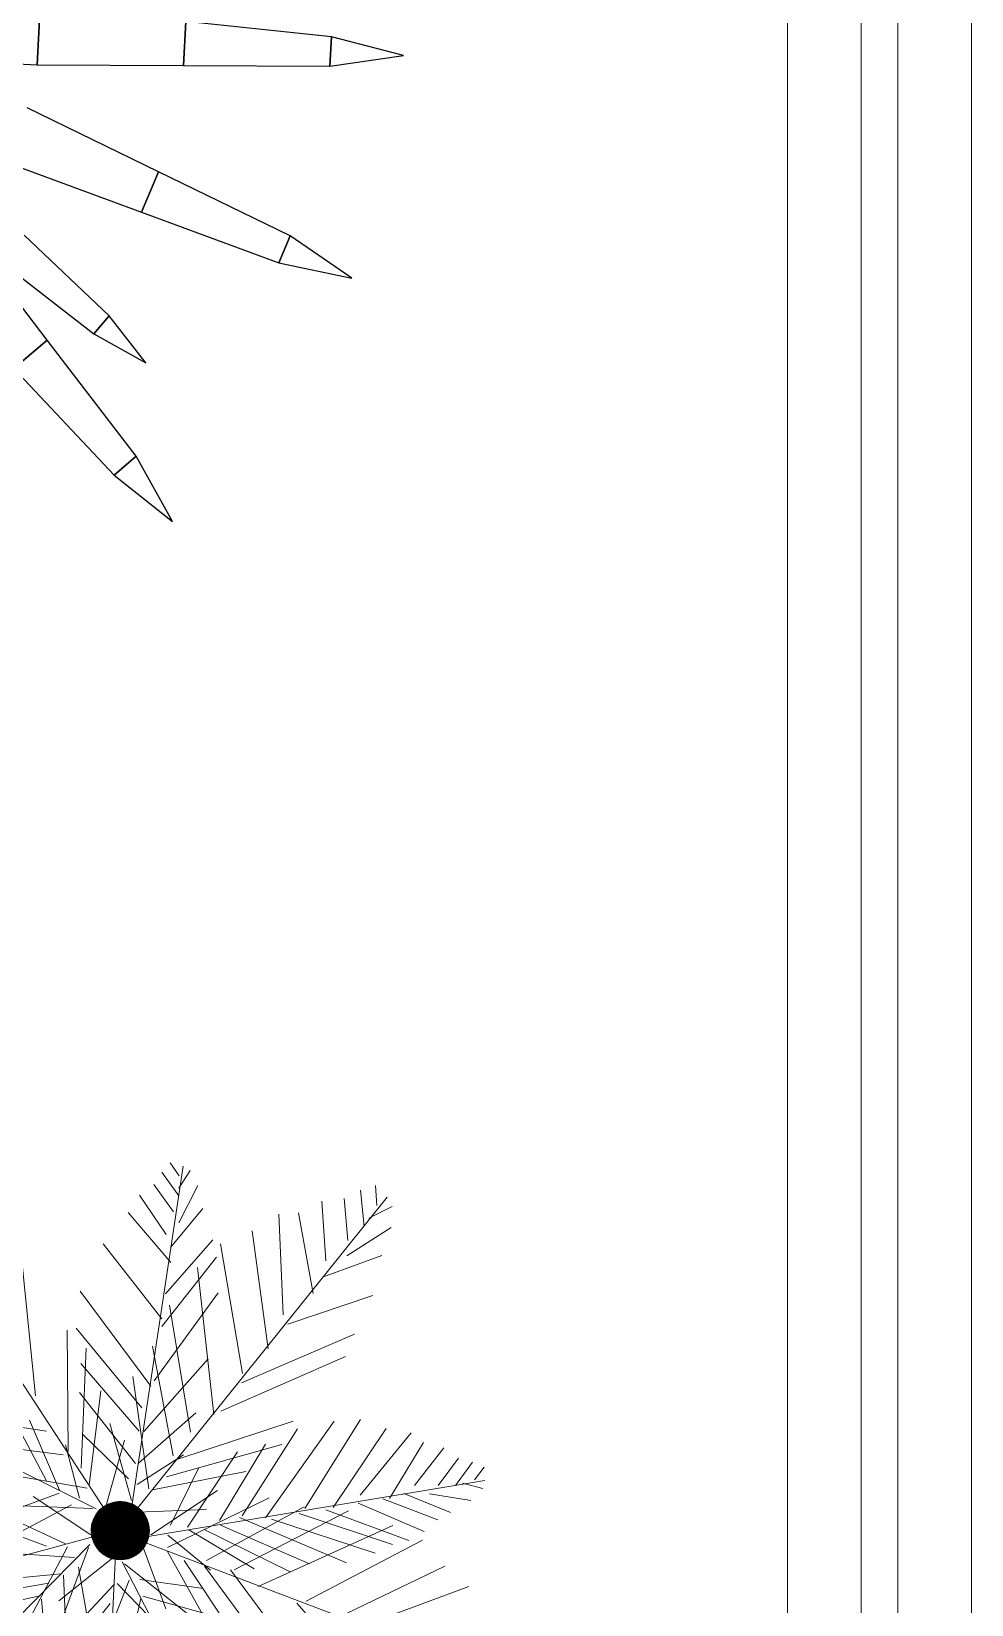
# Model space of a CAD drawing. Header units: inches. Extents: x -98933 to 1585249, y -3352739 to 192771.
# Drawn here: x 42622.66 to 42648.2, y 50016.01 to 50058.73 of the extents above; entities that cross this region are included whole.
import ezdxf

# ---------------------------------------------------------------- set-up
doc = ezdxf.new("R2010")
doc.units = ezdxf.units.IN
doc.header["$MEASUREMENT"] = 0
doc.layers.get('0').update_dxf_attribs({"lineweight": 0})
doc.layers.add('BOUNDARY', color=7, linetype='Continuous', lineweight=0, true_color=0x999900)
doc.layers.add('IFF-PLANTS', color=3, linetype='Continuous', lineweight=0)
doc.layers.add('PEJZAJ', color=7, linetype='Continuous')

# ---------------------------------------------------------------- blocks, each defined once
blk = doc.blocks.new('*X20')
at = {"color": 0}
for p, q in [((-66.0861, -112.7145), (-65.9668, -112.5952)), ((-66.0861, -112.7128), (-65.9686, -112.5952)), ((-66.0861, -112.711), (-65.9704, -112.5952)), ((-66.0861, -112.7092), (-65.9721, -112.5952)), ((-66.0861, -112.7162), (-65.9651, -112.5953)), ((-66.0861, -112.7074), (-65.974, -112.5953)), ((-66.086, -112.7179), (-65.9634, -112.5953)), ((-66.086, -112.7055), (-65.9758, -112.5954)), ((-66.0859, -112.7196), (-65.9618, -112.5954)), ((-66.0858, -112.7036), (-65.9777, -112.5955)), ((-66.0858, -112.7212), (-65.9601, -112.5956)), ((-66.0857, -112.7017), (-65.9796, -112.5957)), ((-66.0856, -112.7229), (-65.9585, -112.5957)), ((-66.0855, -112.6997), (-65.9816, -112.5958)), ((-66.0855, -112.7245), (-65.9569, -112.5959)), ((-66.0853, -112.7261), (-65.9553, -112.596)), ((-66.0853, -112.6978), (-65.9836, -112.5961)), ((-66.0851, -112.7276), (-65.9537, -112.5962)), ((-66.085, -112.6957), (-65.9856, -112.5963)), ((-66.0849, -112.7292), (-65.9522, -112.5965)), ((-66.0847, -112.6936), (-65.9877, -112.5967)), ((-66.0846, -112.7307), (-65.9506, -112.5967)), ((-66.0844, -112.7322), (-65.9491, -112.597)), ((-66.0843, -112.6915), (-65.9898, -112.597)), ((-66.0841, -112.7337), (-65.9476, -112.5972)), ((-66.0839, -112.6893), (-65.992, -112.5974)), ((-66.0838, -112.7352), (-65.9461, -112.5975)), ((-66.0835, -112.7367), (-65.9447, -112.5978)), ((-66.0835, -112.6871), (-65.9943, -112.5979)), ((-66.0832, -112.7381), (-65.9432, -112.5981)), ((-66.0829, -112.6848), (-65.9965, -112.5984)), ((-66.0829, -112.7395), (-65.9418, -112.5985)), ((-66.0825, -112.741), (-65.9404, -112.5988)), ((-66.0823, -112.6824), (-65.9989, -112.599)), ((-66.0821, -112.7424), (-65.939, -112.5992)), ((-66.0818, -112.7437), (-65.9376, -112.5996)), ((-66.0817, -112.68), (-66.0013, -112.5997)), ((-66.0814, -112.7451), (-65.9362, -112.6)), ((-66.081, -112.7465), (-65.9349, -112.6004)), ((-66.0809, -112.6775), (-66.0039, -112.6004)), ((-66.0805, -112.7478), (-65.9335, -112.6008)), ((-66.0801, -112.7491), (-65.9322, -112.6013)), ((-66.0801, -112.6749), (-66.0065, -112.6013)), ((-66.0796, -112.7505), (-65.9309, -112.6017)), ((-66.0792, -112.7518), (-65.9296, -112.6022)), ((-66.0791, -112.6722), (-66.0092, -112.6022)), ((-66.0787, -112.7531), (-65.9283, -112.6026)), ((-66.0782, -112.7543), (-65.927, -112.6031)), ((-66.0781, -112.6693), (-66.012, -112.6033)), ((-66.0777, -112.7556), (-65.9257, -112.6036)), ((-66.0772, -112.7569), (-65.9245, -112.6041)), ((-66.0768, -112.6663), (-66.015, -112.6045)), ((-66.0767, -112.7581), (-65.9232, -112.6047)), ((-66.0761, -112.7593), (-65.922, -112.6052)), ((-66.0756, -112.7606), (-65.9208, -112.6058)), ((-66.0754, -112.6632), (-66.0182, -112.6059)), ((-66.075, -112.7618), (-65.9196, -112.6063)), ((-66.0745, -112.763), (-65.9184, -112.6069)), ((-66.0739, -112.7641), (-65.9172, -112.6075)), ((-66.0738, -112.6598), (-66.0216, -112.6075)), ((-66.0733, -112.7653), (-65.916, -112.6081)), ((-66.0727, -112.7665), (-65.9149, -112.6087)), ((-66.0721, -112.7676), (-65.9137, -112.6093)), ((-66.0719, -112.6561), (-66.0253, -112.6095)), ((-66.0714, -112.7688), (-65.9126, -112.6099)), ((-66.0708, -112.7699), (-65.9114, -112.6105)), ((-66.0702, -112.771), (-65.9103, -112.6112)), ((-66.0695, -112.7721), (-65.9092, -112.6118)), ((-66.0695, -112.6519), (-66.0294, -112.6118)), ((-66.0688, -112.7732), (-65.9081, -112.6125)), ((-66.0682, -112.7743), (-65.907, -112.6132)), ((-66.0675, -112.7754), (-65.9059, -112.6139)), ((-66.0668, -112.7765), (-65.9049, -112.6146)), ((-66.0664, -112.6471), (-66.0342, -112.6149)), ((-66.0661, -112.7775), (-65.9038, -112.6153)), ((-66.0653, -112.7786), (-65.9028, -112.616)), ((-66.0646, -112.7796), (-65.9017, -112.6167)), ((-66.0639, -112.7807), (-65.9007, -112.6175)), ((-66.0631, -112.7817), (-65.8997, -112.6182)), ((-66.0624, -112.7827), (-65.8987, -112.619)), ((-66.062, -112.6409), (-66.0405, -112.6194)), ((-66.0616, -112.7837), (-65.8977, -112.6197)), ((-66.0608, -112.7847), (-65.8967, -112.6205)), ((-66.06, -112.7857), (-65.8957, -112.6213)), ((-66.0592, -112.7866), (-65.8947, -112.6221)), ((-66.0584, -112.7876), (-65.8938, -112.6229)), ((-66.0576, -112.7885), (-65.8928, -112.6237)), ((-66.0568, -112.7895), (-65.8919, -112.6246)), ((-66.056, -112.7904), (-65.8909, -112.6254)), ((-66.0551, -112.7913), (-65.89, -112.6262)), ((-66.0543, -112.7923), (-65.8891, -112.6271)), ((-66.0534, -112.7932), (-65.8882, -112.628)), ((-66.0525, -112.7941), (-65.8873, -112.6288)), ((-66.0516, -112.7949), (-65.8864, -112.6297)), ((-66.0508, -112.7958), (-65.8855, -112.6306)), ((-66.0499, -112.7967), (-65.8847, -112.6315)), ((-66.0489, -112.7975), (-65.8838, -112.6324)), ((-66.048, -112.7984), (-65.883, -112.6333)), ((-66.0471, -112.7992), (-65.8821, -112.6343)), ((-66.0462, -112.8001), (-65.8813, -112.6352)), ((-66.0452, -112.8009), (-65.8805, -112.6361)), ((-66.0442, -112.8017), (-65.8797, -112.6371)), ((-66.0433, -112.8025), (-65.8789, -112.6381)), ((-66.0423, -112.8033), (-65.8781, -112.6391)), ((-66.0413, -112.8041), (-65.8773, -112.64)), ((-66.0403, -112.8048), (-65.8765, -112.641)), ((-66.0393, -112.8056), (-65.8758, -112.642)), ((-66.0383, -112.8063), (-65.875, -112.6431)), ((-66.0373, -112.8071), (-65.8743, -112.6441)), ((-66.0362, -112.8078), (-65.8735, -112.6451)), ((-66.0352, -112.8085), (-65.8728, -112.6462)), ((-66.0341, -112.8092), (-65.8721, -112.6472)), ((-66.0331, -112.8099), (-65.8714, -112.6483)), ((-66.032, -112.8106), (-65.8707, -112.6494)), ((-66.0309, -112.8113), (-65.87, -112.6504)), ((-66.0298, -112.812), (-65.8694, -112.6515)), ((-66.0287, -112.8127), (-65.8687, -112.6526)), ((-66.0276, -112.8133), (-65.868, -112.6538)), ((-66.0265, -112.8139), (-65.8674, -112.6549)), ((-66.0253, -112.8146), (-65.8668, -112.656)), ((-66.0242, -112.8152), (-65.8662, -112.6572)), ((-66.023, -112.8158), (-65.8655, -112.6583)), ((-66.0218, -112.8164), (-65.865, -112.6595)), ((-66.0207, -112.817), (-65.8644, -112.6607)), ((-66.0195, -112.8176), (-65.8638, -112.6619)), ((-66.0183, -112.8181), (-65.8632, -112.6631)), ((-66.017, -112.8187), (-65.8627, -112.6643)), ((-66.0158, -112.8192), (-65.8621, -112.6655)), ((-66.0146, -112.8197), (-65.8616, -112.6668)), ((-66.0133, -112.8203), (-65.8611, -112.668)), ((-66.0121, -112.8208), (-65.8606, -112.6693)), ((-66.0108, -112.8213), (-65.8601, -112.6706)), ((-66.0095, -112.8217), (-65.8596, -112.6718)), ((-66.0082, -112.8222), (-65.8591, -112.6731)), ((-66.0069, -112.8227), (-65.8587, -112.6745)), ((-66.0056, -112.8231), (-65.8582, -112.6758)), ((-66.0042, -112.8235), (-65.8578, -112.6771)), ((-66.0029, -112.8239), (-65.8574, -112.6785)), ((-66.0015, -112.8244), (-65.857, -112.6798)), ((-66.0001, -112.8247), (-65.8566, -112.6812)), ((-65.9987, -112.8251), (-65.8562, -112.6826)), ((-65.9973, -112.8255), (-65.8559, -112.684)), ((-65.9959, -112.8258), (-65.8555, -112.6855)), ((-65.9945, -112.8261), (-65.8552, -112.6869)), ((-65.993, -112.8264), (-65.8549, -112.6884)), ((-65.9915, -112.8267), (-65.8546, -112.6898)), ((-65.99, -112.827), (-65.8543, -112.6913)), ((-65.9885, -112.8273), (-65.8541, -112.6928)), ((-65.987, -112.8275), (-65.8538, -112.6943)), ((-65.9855, -112.8278), (-65.8536, -112.6959)), ((-65.9839, -112.828), (-65.8534, -112.6974)), ((-65.9823, -112.8281), (-65.8532, -112.699)), ((-65.9807, -112.8283), (-65.853, -112.7006)), ((-65.9791, -112.8285), (-65.8529, -112.7022)), ((-65.9775, -112.8286), (-65.8528, -112.7039)), ((-65.9758, -112.8287), (-65.8527, -112.7056)), ((-65.9741, -112.8288), (-65.8526, -112.7072)), ((-65.9724, -112.8288), (-65.8525, -112.7089)), ((-65.9707, -112.8289), (-65.8525, -112.7107)), ((-65.9689, -112.8289), (-65.8525, -112.7124)), ((-65.9671, -112.8289), (-65.8525, -112.7142)), ((-65.9653, -112.8288), (-65.8525, -112.716)), ((-65.9635, -112.8287), (-65.8526, -112.7179)), ((-65.9616, -112.8286), (-65.8527, -112.7198)), ((-65.9597, -112.8285), (-65.8529, -112.7217)), ((-65.9577, -112.8283), (-65.8531, -112.7236)), ((-65.9557, -112.8281), (-65.8533, -112.7256)), ((-65.9537, -112.8278), (-65.8535, -112.7276)), ((-65.9517, -112.8275), (-65.8538, -112.7297)), ((-65.9495, -112.8272), (-65.8542, -112.7318)), ((-65.9474, -112.8268), (-65.8546, -112.734)), ((-65.9452, -112.8264), (-65.855, -112.7362)), ((-65.9429, -112.8258), (-65.8555, -112.7384)), ((-65.9406, -112.8253), (-65.8561, -112.7408)), ((-65.9382, -112.8246), (-65.8567, -112.7432)), ((-65.9357, -112.8239), (-65.8574, -112.7457)), ((-65.9331, -112.8231), (-65.8582, -112.7482)), ((-65.9304, -112.8222), (-65.8591, -112.7509)), ((-65.9276, -112.8212), (-65.8602, -112.7537)), ((-65.9247, -112.82), (-65.8613, -112.7567)), ((-65.9216, -112.8187), (-65.8627, -112.7598)), ((-65.9183, -112.8171), (-65.8642, -112.7631)), ((-65.9147, -112.8153), (-65.866, -112.7667)), ((-65.9107, -112.8131), (-65.8682, -112.7706)), ((-65.9062, -112.8104), (-65.871, -112.7752)), ((-65.9006, -112.8065), (-65.8748, -112.7807)), ((-65.8915, -112.7992), (-65.8822, -112.7899))]:
    blk.add_line(p, q, dxfattribs=at)
blk = doc.blocks.new('PALM')
at = {"layer": 'IFF-PLANTS', "linetype": 'ByBlock'}
for p, q in [((-109.5, -153.8), (109.3, 332.8)), ((-132.8, -126.1), (-261.7, 280.8)), ((-14.8, 65), (-24.6, 218.5)), ((-112.7, -156.1), (-507.8, 202.5)), ((37.5, 149.9), (151.8, 202.2)), ((8.1, 114), (148.6, 163)), ((-44.2, -23.2), (-70.3, 156.4)), ((-87.3, -125.4), (259.9, 122.9)), ((-5, 71.5), (151.8, 120.5)), ((176.4, 62.7), (201.2, 120.8)), ((199, 85.8), (229.8, 128.3)), ((237.7, 105.6), (250.9, 128.2)), ((-63.8, -49.3), (-86.7, 100.9)), ((93.3, 8.3), (139.5, 108.4)), ((127.6, 30.7), (161, 114)), ((153.3, 48.9), (183.4, 116.1)), ((229.3, 101.5), (265.2, 95.6)), ((251.1, 112.9), (270.8, 110.5)), ((-34.4, 16), (138.8, 81.3)), ((36.9, -31.4), (98.5, 89.9)), ((66.3, -12.2), (121.3, 97.8)), ((214.2, 86), (256, 79.8)), ((-76.9, -72.2), (-106.3, 74.8)), ((10.4, -61.4), (64.7, 73.3)), ((193, 65.1), (252.3, 57.8)), ((-13.6, -71.5), (31, 41.5)), ((159.5, 54.4), (239.1, 35.3)), ((-156.4, -111), (-158.5, 30.6)), ((-144.9, -77.4), (-89.4, 21.3)), ((-40.9, -19.9), (112.6, 29.1)), ((-31.9, -82.1), (7, 31.4)), ((136.6, 25.4), (236.7, 15.5)), ((-83.4, -95), (-116.1, 19.3)), ((101.8, 12.4), (218.6, -10.3)), ((-57.3, -52.6), (76.7, -13.4)), ((-45.6, -95.3), (-22.2, -3.1)), ((75.7, -11.7), (203.8, -40.9)), ((-148.6, -77.1), (-229, -26.4)), ((-132.9, -94.7), (-84.9, -30.7)), ((-132.5, -122.1), (-120.9, -22.9)), ((33, -38.2), (179, -62.8)), ((-99.7, -124.4), (-135.7, -46)), ((-80.1, -98.3), (53.8, -52.6)), ((-68.7, -109), (-62, -40.3)), ((-142.7, -103.4), (-205.9, -75.8)), ((-10.4, -76.4), (98, -103.3)), ((14, -60.4), (139.9, -88.4)), ((-180.2, -99.8), (-329.1, -82.3)), ((-237.2, -164.1), (-309.1, -78.7)), ((-196.3, -166.1), (-273, -82.8)), ((-176.1, -160), (-222.1, -94.6)), ((-75.5, -156.3), (-12, -97.9)), ((-42.5, -162.8), (56.2, -96.4)), ((-18.7, -161.9), (112, -88.5)), ((-160.5, -113.1), (-279.3, -108.8)), ((-83.4, -124.4), (14.6, -104.8)), ((-57.4, -115.6), (18.2, -141.5)), ((-44.6, -98.8), (66.4, -121.1)), ((7.1, -167.3), (142.9, -99.1)), ((87.6, -172), (246.1, -110.2)), ((-149.9, -168.1), (-240.7, -126.4)), ((130.9, -178.6), (273.9, -121.8)), ((-167.9, -187.4), (-303.1, -145.6)), ((-137.6, -137.7), (-223.2, -147.6)), ((-106.4, -156.1), (424, -213.9)), ((223.8, -189.6), (324.4, -139.8)), ((-111.5, -159.7), (-574.6, -424.7)), ((-146.2, -169.7), (-573, -166.4)), ((-237.4, -169.9), (-340, -235.1)), ((-216.5, -172.1), (-314.6, -241.1)), ((-197.6, -169.5), (-270.8, -230.3)), ((-170.9, -172), (-216.6, -223.6)), ((-107.6, -159.7), (1.3, -682.1)), ((-72.5, -168.4), (270.9, -421.9)), ((-70.4, -171.9), (-21.5, -259)), ((-51.2, -181.1), (16.2, -166.2)), ((-44.6, -166.9), (40.3, -280.2)), ((6, -174.5), (84.7, -289.8)), ((78.3, -175.1), (193.9, -319.6)), ((296, -200.5), (367.5, -167)), ((-108.9, -195.8), (-243.9, -600.8)), ((-167.2, -191.9), (-207.9, -303.6)), ((-136.7, -177.7), (-153.7, -262.3)), ((-98.3, -189.3), (-23.1, -231.6)), ((-54, -193.8), (-55.2, -273.8)), ((-31, -198.8), (63.9, -192.6)), ((42.1, -180), (136.1, -310.9)), ((140.2, -185.9), (235.2, -319.9)), ((184.6, -185.2), (274.6, -303.7)), ((273.4, -194.1), (331.6, -278.3)), ((336.3, -197.7), (400.5, -183.7)), ((-185.9, -206.6), (-248.5, -342.8)), ((-111.5, -198.9), (-179.3, -272.3)), ((-34.1, -200.8), (-21, -313.3)), ((227.8, -202), (312.9, -294.7)), ((313.5, -212), (362.7, -268.2)), ((350.7, -210.2), (384.5, -250.8)), ((377.6, -208.4), (406.2, -243.7)), ((388.9, -211.6), (420, -201.5)), ((407.5, -215.8), (423.8, -234.6)), ((-127.3, -221.3), (-203.8, -244.8)), ((-98.8, -221.9), (-180.3, -337.7)), ((-114.3, -220), (-79.4, -279.5)), ((-94.2, -222.7), (-0.6, -295.9)), ((-2.2, -226.4), (5.8, -337.8)), ((1.5, -221.9), (122.8, -229.4)), ((-127.8, -242.4), (-230.7, -289.6)), ((-125, -244.7), (-89.7, -333.1)), ((-86.1, -245), (24.1, -346.6)), ((20.6, -244.7), (32.9, -373.1)), ((-90.4, -272.4), (-175.7, -382.8)), ((-128.3, -263.4), (-93.1, -378)), ((-83.2, -271.2), (23.6, -379.3)), ((47.6, -255.9), (69.3, -402.4)), ((55.2, -257.6), (189.7, -278.7)), ((-84.4, -308.4), (-179.9, -438.3)), ((110.4, -299), (219.9, -312)), ((117, -305.7), (131.5, -423.9)), ((142.3, -324.6), (231.9, -330.6)), ((-62.8, -349.2), (44.9, -480.8)), ((174.7, -347.6), (181.1, -429.3)), ((187.8, -361.2), (250.8, -366.8)), ((195.3, -376.2), (206.7, -434.8)), ((216.8, -375.5), (266.8, -391.6)), ((221.7, -389.9), (228.7, -431.5)), ((241, -399.4), (246.6, -435.4)), ((247.6, -406.2), (273.1, -411.7)), ((258.7, -416.6), (262.5, -436.2))]:
    blk.add_line(p, q, dxfattribs=at)
blk.add_circle((-106.9, -155.2), 36.5, dxfattribs=at)
at = {"layer": 'IFF-PLANTS', "linetype": 'ByBlock', "xscale": 312.542239965011, "yscale": 312.542239965011, "zscale": 312.542239965011}
blk.add_blockref('*X20', (20511.3, 35072.1), dxfattribs=at)
blk = doc.blocks.new('BITKI4')
at = {"color": 3}
for p, q in [((0.2036, -0.0309), (0.2058, 0.0104)), ((0.2058, 0.0104), (0.2036, -0.0309)), ((0.3071, -0.0313), (0.3088, -0.0003)), ((0.3088, -0.0003), (0.3071, -0.0313)), ((0.4118, -0.0111), (0.3088, -0.0003)), ((0.4118, -0.0111), (0.4107, -0.0318)), ((0.4107, -0.0318), (0.4118, -0.0111)), ((0.4629, -0.0242), (0.4118, -0.0111)), ((0.1003, -0.0253), (0.2036, -0.0309)), ((0.2036, -0.0309), (0.3071, -0.0313)), ((0.3071, -0.0313), (0.4107, -0.0318)), ((0.4107, -0.0318), (0.4629, -0.0242)), ((0.4629, -0.0242), (0.4629, -0.0242)), ((0.2896, -0.1065), (0.1965, -0.0612)), ((0.2896, -0.1065), (0.1965, -0.0612)), ((0.1803, -0.0992), (0.2775, -0.135)), ((0.1803, -0.0992), (0.2775, -0.135)), ((0.2896, -0.1065), (0.2775, -0.135)), ((0.2896, -0.1065), (0.2775, -0.135)), ((0.2775, -0.135), (0.2896, -0.1065)), ((0.2775, -0.135), (0.2896, -0.1065)), ((0.3827, -0.1519), (0.2896, -0.1065)), ((0.3827, -0.1519), (0.2896, -0.1065)), ((0.2108, -0.2255), (0.1478, -0.1433)), ((0.2775, -0.135), (0.3746, -0.1709)), ((0.2775, -0.135), (0.3746, -0.1709)), ((0.2546, -0.2084), (0.1945, -0.1513)), ((0.3746, -0.1709), (0.3827, -0.1519)), ((0.3827, -0.1519), (0.3746, -0.1709)), ((0.3746, -0.1709), (0.3827, -0.1519)), ((0.3827, -0.1519), (0.3746, -0.1709)), ((0.4262, -0.1817), (0.3827, -0.1519)), ((0.4262, -0.1817), (0.3827, -0.1519)), ((0.1783, -0.1702), (0.2438, -0.221)), ((0.3746, -0.1709), (0.4262, -0.1817)), ((0.3746, -0.1709), (0.4262, -0.1817)), ((0.4262, -0.1817), (0.4262, -0.1817)), ((0.4262, -0.1817), (0.4262, -0.1817)), ((0.2546, -0.2084), (0.2438, -0.221)), ((0.2438, -0.221), (0.2546, -0.2084)), ((0.2806, -0.2416), (0.2546, -0.2084)), ((0.2438, -0.221), (0.2806, -0.2416)), ((0.1872, -0.2455), (0.2108, -0.2255)), ((0.2108, -0.2255), (0.1872, -0.2455)), ((0.2738, -0.3076), (0.2108, -0.2255)), ((0.2806, -0.2416), (0.2806, -0.2416)), ((0.1872, -0.2455), (0.2581, -0.321)), ((0.2738, -0.3076), (0.2581, -0.321)), ((0.2581, -0.321), (0.2738, -0.3076)), ((0.2994, -0.3537), (0.2738, -0.3076)), ((0.2581, -0.321), (0.2994, -0.3537)), ((0.2994, -0.3537), (0.2994, -0.3537))]:
    blk.add_line(p, q, dxfattribs=at)

msp = doc.modelspace()

# ---------------------------------------------------------------- linework, layer by layer
at = {"layer": 'BOUNDARY', "color": 7}
for p, q in [((42643.196, 49680.484), (42643.196, 50385.484)), ((42645.196, 49680.484), (42645.196, 50385.484)), ((42646.196, 49680.484), (42646.196, 50385.484)), ((42648.196, 49680.484), (42648.196, 50385.484))]:
    msp.add_line(p, q, dxfattribs=at)

# ---------------------------------------------------------------- block references
at = {"layer": 'IFF-PLANTS', "color": 7, "xscale": -0.02172476840241558, "yscale": 0.02172476839041337, "zscale": 0.0217247683944911, "rotation": 225}
msp.add_blockref('PALM', (42629.098, 50017.276), dxfattribs=at)
at = {"layer": 'PEJZAJ', "color": 7, "xscale": 38.40000000002328, "yscale": 38.39999999999418, "zscale": 38.40000000000001}
msp.add_blockref('BITKI4', (42614.993, 50059.006), dxfattribs=at)

doc.saveas('drawing.dxf')
